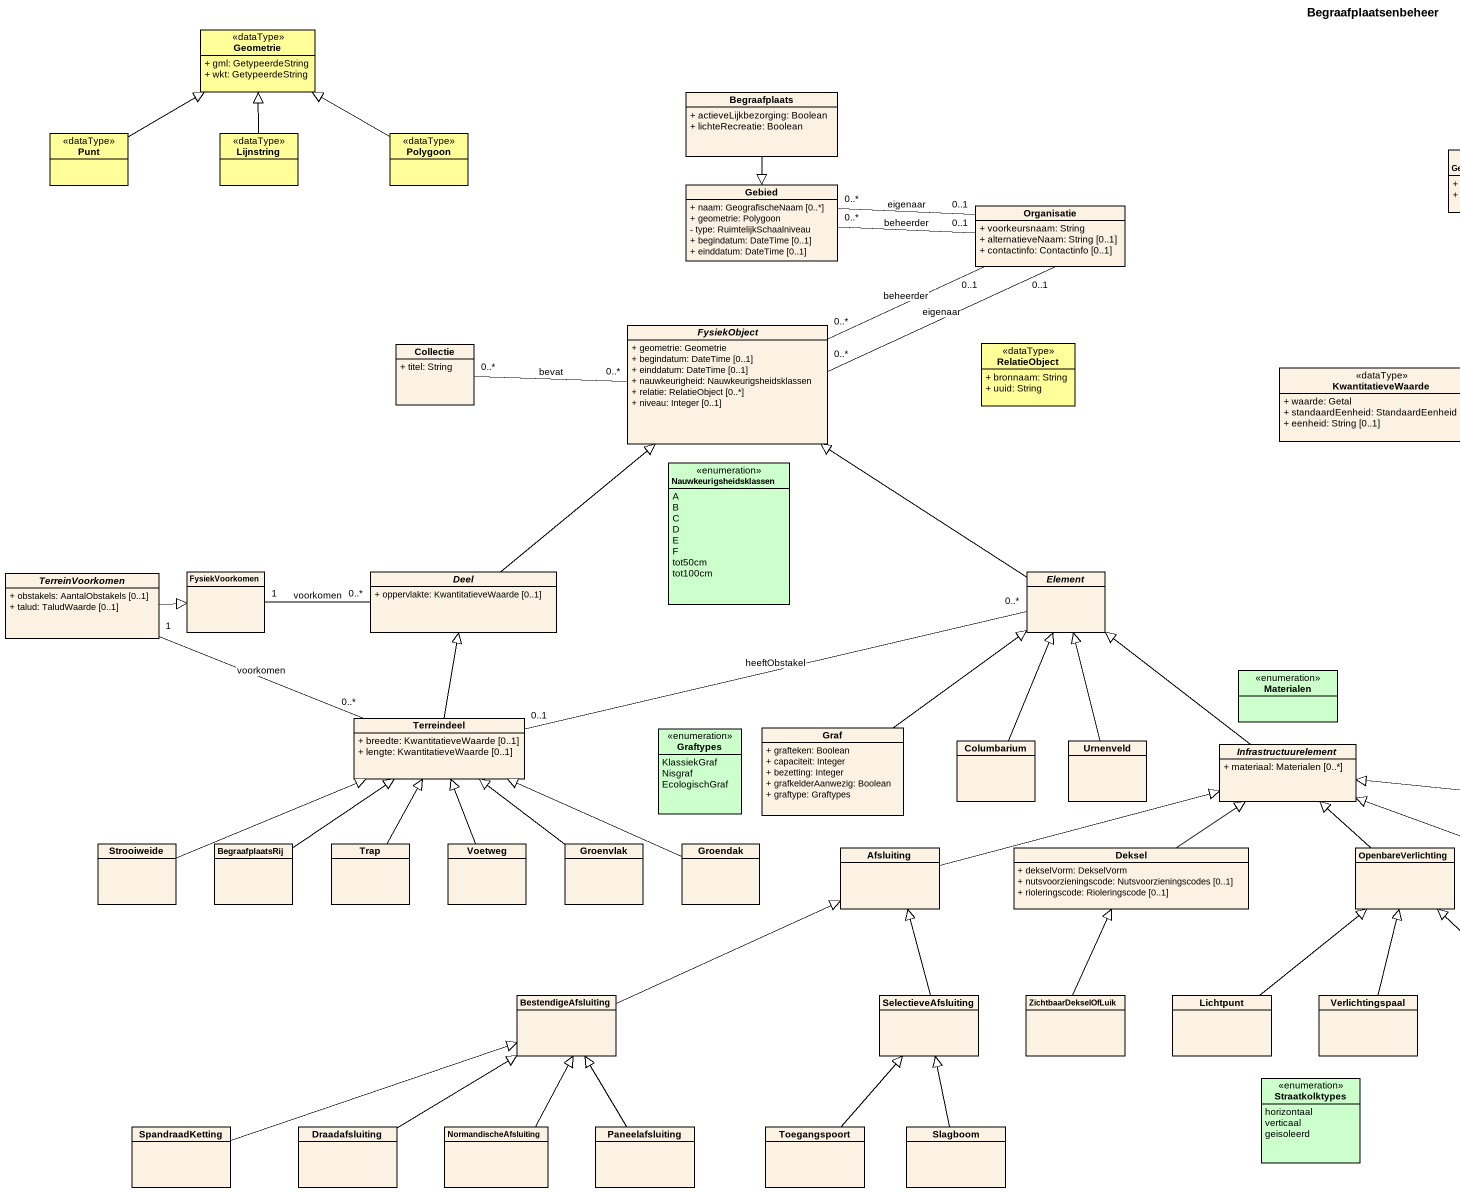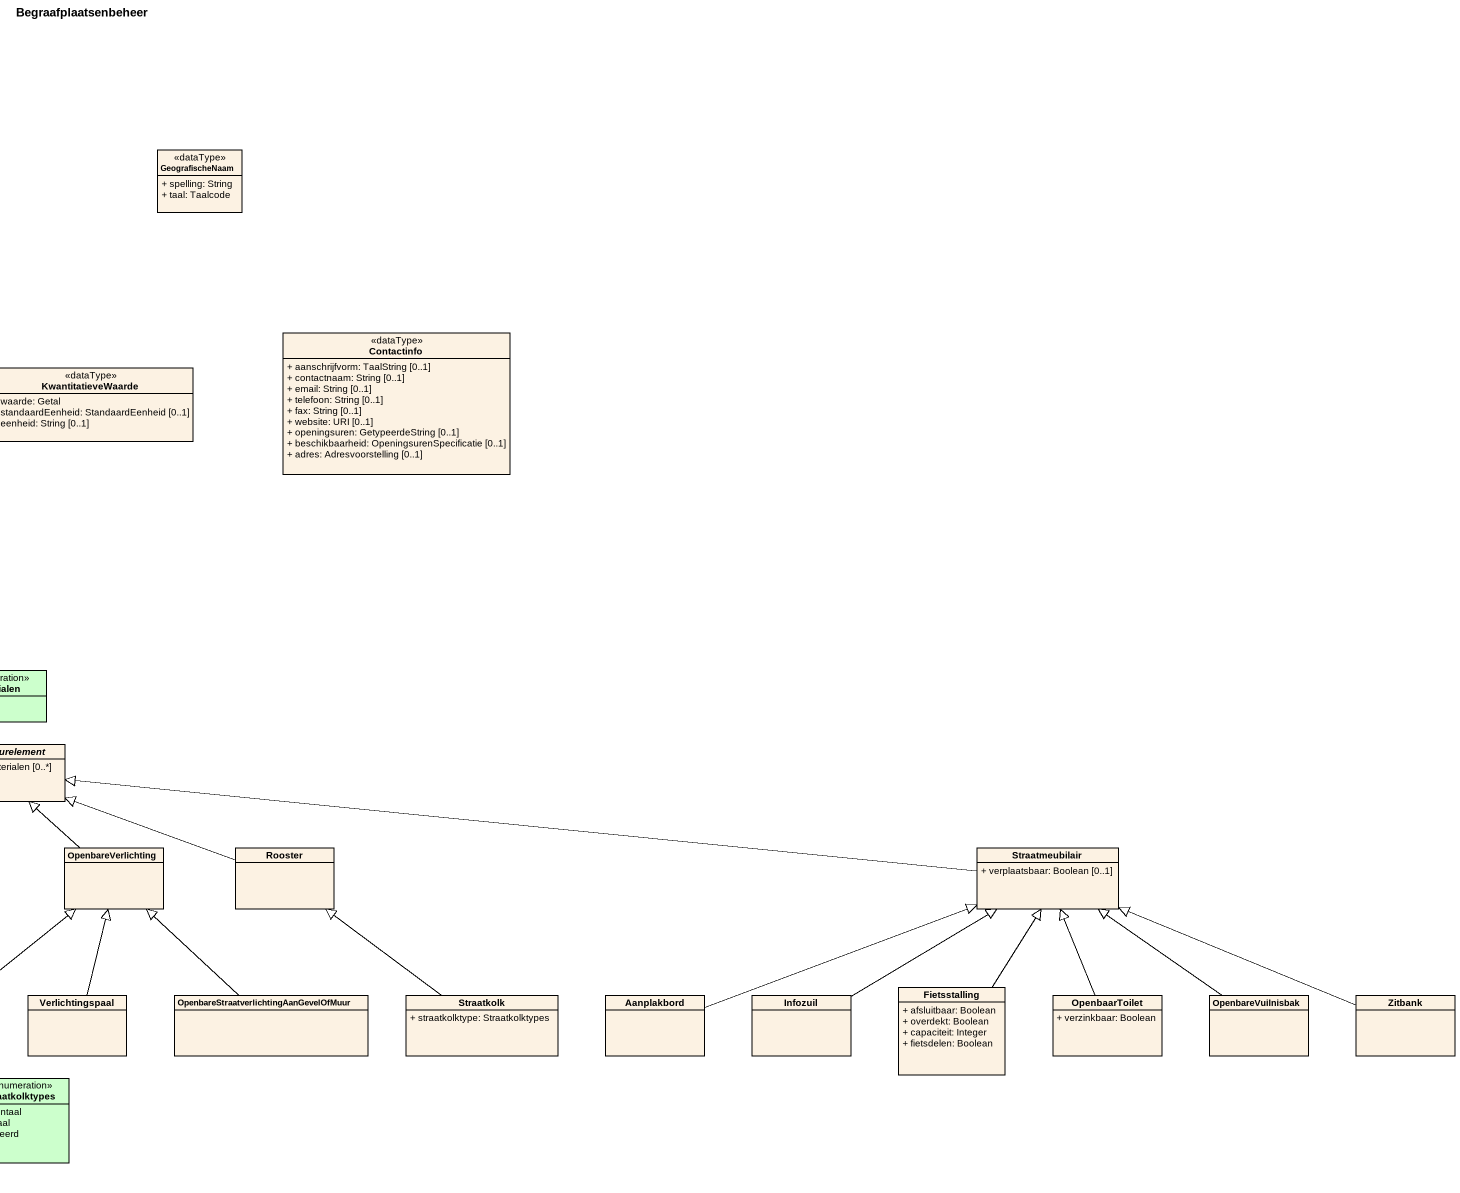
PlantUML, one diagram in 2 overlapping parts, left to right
@startuml
title Begraafplaatsenbeheer
hide circle
hide empty members
skinparam classAttributeIconSize 0
class Geometrie <<dataType>> #FFFE99 {
  + gml: GetypeerdeString
  + wkt: GetypeerdeString
}
class Begraafplaats {
  + actieveLijkbezorging: Boolean
  + lichteRecreatie: Boolean
}
class Punt <<dataType>> #FFFE99
class Lijnstring <<dataType>> #FFFE99
class Polygoon <<dataType>> #FFFE99
class GeografischeNaam <<dataType>> {
  + spelling: String
  + taal: Taalcode
}
class Gebied {
  + naam: GeografischeNaam [0..*]
  + geometrie: Polygoon
  - type: RuimtelijkSchaalniveau
  + begindatum: DateTime [0..1]
  + einddatum: DateTime [0..1]
}
class Organisatie {
  + voorkeursnaam: String
  + alternatieveNaam: String [0..1]
  + contactinfo: Contactinfo [0..1]
}
abstract class FysiekObject #FCF2E3 {
  + geometrie: Geometrie
  + begindatum: DateTime [0..1]
  + einddatum: DateTime [0..1]
  + nauwkeurigheid: Nauwkeurigsheidsklassen
  + relatie: RelatieObject [0..*]
  + niveau: Integer [0..1]
}
class Contactinfo <<dataType>> {
  + aanschrijfvorm: TaalString [0..1]
  + contactnaam: String [0..1]
  + email: String [0..1]
  + telefoon: String [0..1]
  + fax: String [0..1]
  + website: URI [0..1]
  + openingsuren: GetypeerdeString [0..1]
  + beschikbaarheid: OpeningsurenSpecificatie [0..1]
  + adres: Adresvoorstelling [0..1]
}
class Collectie {
  + titel: String
}
class RelatieObject <<dataType>> #FFFE99 {
  + bronnaam: String
  + uuid: String
}
class KwantitatieveWaarde <<dataType>> {
  + waarde: Getal
  + standaardEenheid: StandaardEenheid [0..1]
  + eenheid: String [0..1]
}
enum Nauwkeurigsheidsklassen #CCFFCC {
  A
  B
  C
  D
  E
  F
  tot50cm
  tot100cm
}
abstract class TerreinVoorkomen {
  + obstakels: AantalObstakels [0..1]
  + talud: TaludWaarde [0..1]
}
class FysiekVoorkomen
abstract class Deel {
  + oppervlakte: KwantitatieveWaarde [0..1]
}
abstract class Element
enum Materialen #CCFFCC
class Terreindeel {
  + breedte: KwantitatieveWaarde [0..1]
  + lengte: KwantitatieveWaarde [0..1]
}
enum Graftypes #CCFFCC {
  KlassiekGraf
  Nisgraf
  EcologischGraf
}
class Graf {
  + grafteken: Boolean
  + capaciteit: Integer
  + bezetting: Integer
  + grafkelderAanwezig: Boolean
  + graftype: Graftypes
}
class Columbarium
class Urnenveld
abstract class Infrastructuurelement {
  + materiaal: Materialen [0..*]
}
class Strooiweide
class BegraafplaatsRij
class Trap
class Voetweg
class Groenvlak
class Groendak
class Afsluiting
class Deksel {
  + dekselVorm: DekselVorm
  + nutsvoorzieningscode: Nutsvoorzieningscodes [0..1]
  + rioleringscode: Rioleringscode [0..1]
}
class OpenbareVerlichting
class Rooster
class Straatmeubilair {
  + verplaatsbaar: Boolean [0..1]
}
class BestendigeAfsluiting
class SelectieveAfsluiting
class ZichtbaarDekselOfLuik
class Lichtpunt
class Verlichtingspaal
class "OpenbareStraatverlichtingAanGevelOfMuur" as OpenbareStraatverlichtingAan
class Straatkolk {
  + straatkolktype: Straatkolktypes
}
class Aanplakbord
class Infozuil
class Fietsstalling {
  + afsluitbaar: Boolean
  + overdekt: Boolean
  + capaciteit: Integer
  + fietsdelen: Boolean
}
class OpenbaarToilet {
  + verzinkbaar: Boolean
}
class OpenbareVuilnisbak
class Zitbank
enum Straatkolktypes #CCFFCC {
  horizontaal
  verticaal
  geisoleerd
}
class SpandraadKetting
class Draadafsluiting
class NormandischeAfsluiting
class Paneelafsluiting
class Toegangspoort
class Slagboom
Begraafplaats --|> Gebied
Punt -right-|> Geometrie
Lijnstring -up-|> Geometrie
Polygoon -left-|> Geometrie
Gebied "0..*" -right- "0..1" Organisatie : beheerder
Gebied "0..*" -right- "0..1" Organisatie : eigenaar
FysiekObject "0..*" -right- "0..1" Organisatie : eigenaar
FysiekObject "0..*" -right- "0..1" Organisatie : beheerder
Collectie "0..*" -right- "0..*" FysiekObject : bevat
TerreinVoorkomen -right-|> FysiekVoorkomen
Deel -up-|> FysiekObject
Deel "0..*" -left- "1" FysiekVoorkomen : voorkomen
Element -up-|> FysiekObject
Terreindeel "0..*" -left- "1" TerreinVoorkomen : voorkomen
Terreindeel -up-|> Deel
Terreindeel "0..1" -right- "0..*" Element : heeftObstakel
Graf -up-|> Element
Columbarium -up-|> Element
Urnenveld -up-|> Element
Infrastructuurelement -up-|> Element
Strooiweide -right-|> Terreindeel
BegraafplaatsRij -up-|> Terreindeel
Trap -up-|> Terreindeel
Voetweg -up-|> Terreindeel
Groenvlak -up-|> Terreindeel
Groendak -left-|> Terreindeel
Afsluiting -right-|> Infrastructuurelement
Deksel -up-|> Infrastructuurelement
OpenbareVerlichting -up-|> Infrastructuurelement
Rooster -left-|> Infrastructuurelement
Straatmeubilair -left-|> Infrastructuurelement
BestendigeAfsluiting -right-|> Afsluiting
SelectieveAfsluiting -up-|> Afsluiting
ZichtbaarDekselOfLuik -up-|> Deksel
Lichtpunt -up-|> OpenbareVerlichting
Verlichtingspaal -up-|> OpenbareVerlichting
OpenbareStraatverlichtingAan -up-|> OpenbareVerlichting
Straatkolk -up-|> Rooster
Aanplakbord -right-|> Straatmeubilair
Infozuil -right-|> Straatmeubilair
Fietsstalling -up-|> Straatmeubilair
OpenbaarToilet -up-|> Straatmeubilair
OpenbareVuilnisbak -up-|> Straatmeubilair
Zitbank -left-|> Straatmeubilair
SpandraadKetting -right-|> BestendigeAfsluiting
Draadafsluiting -up-|> BestendigeAfsluiting
NormandischeAfsluiting -up-|> BestendigeAfsluiting
Paneelafsluiting -up-|> BestendigeAfsluiting
Toegangspoort -up-|> SelectieveAfsluiting
Slagboom -up-|> SelectieveAfsluiting
@enduml
